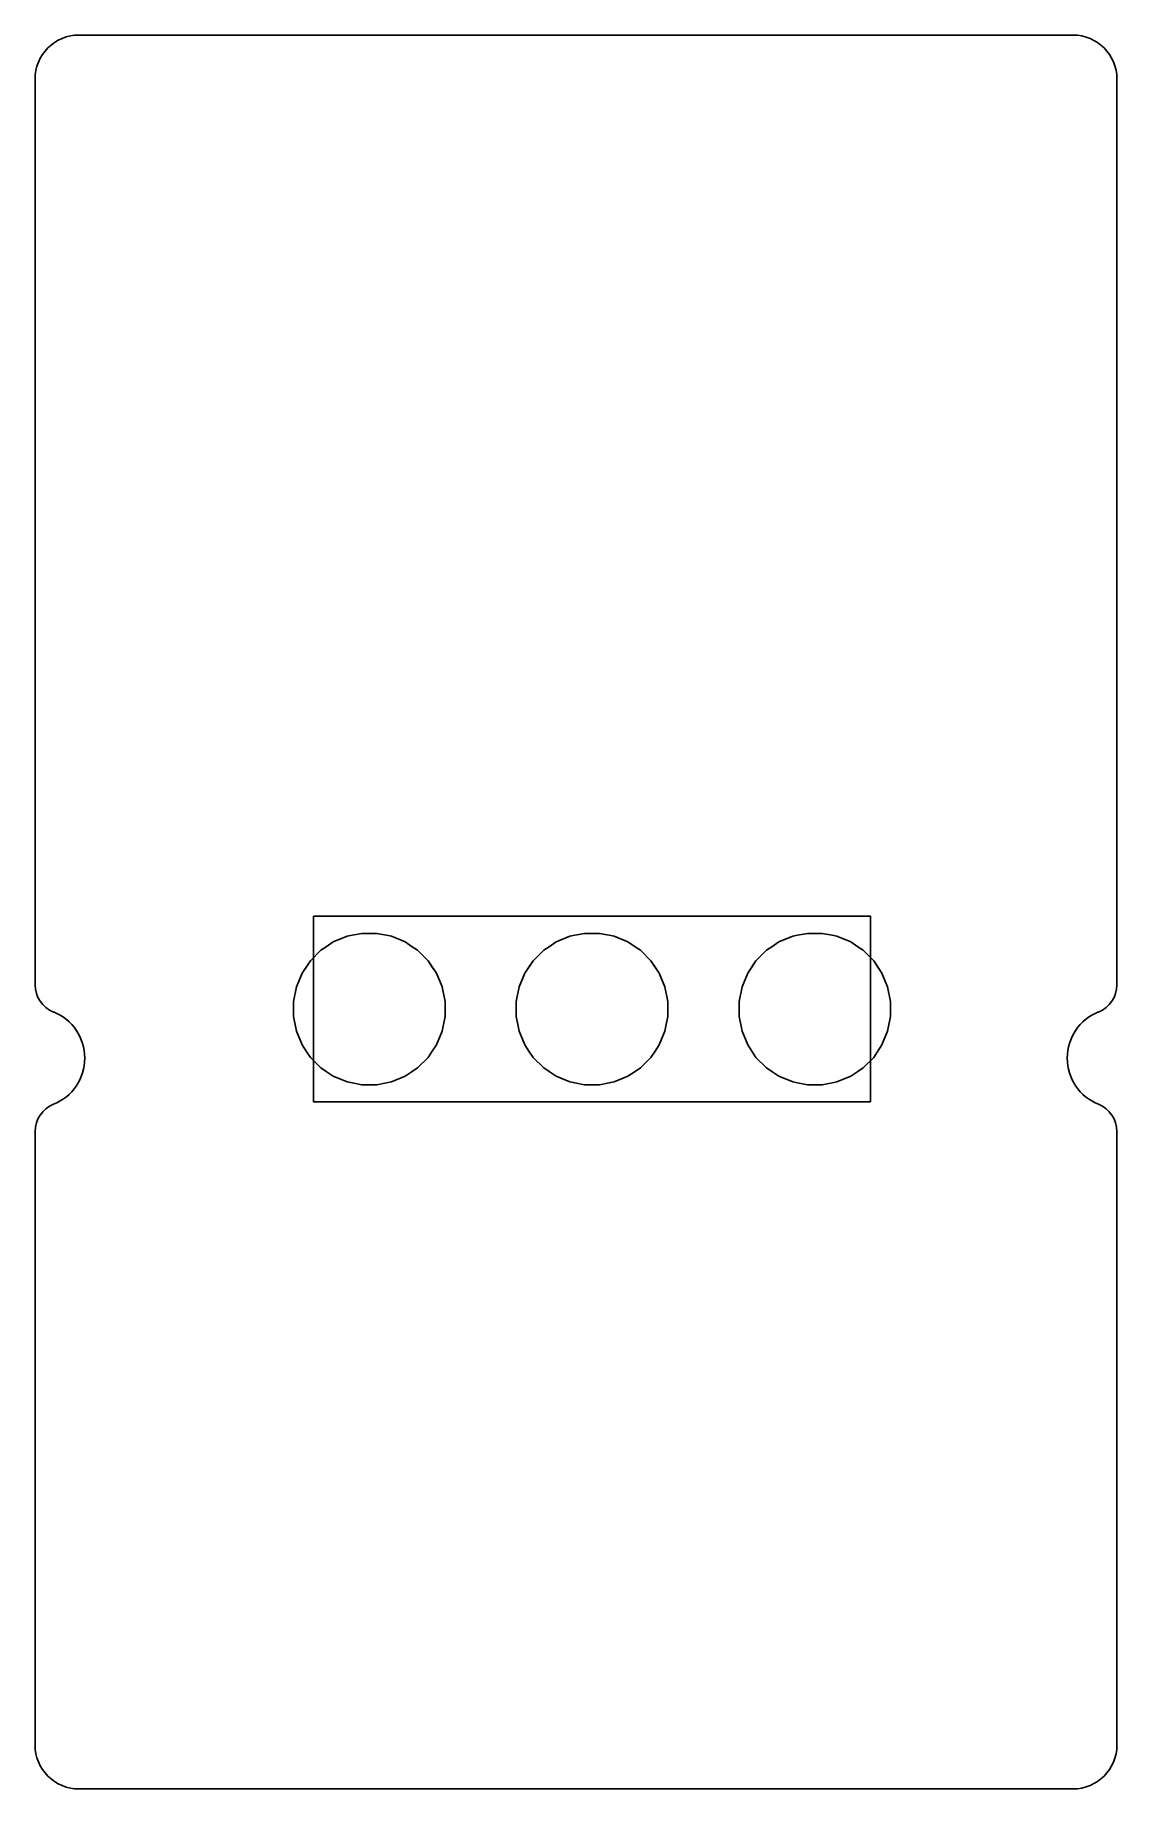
# Model space of a CAD drawing. Header units: millimetres. Extents: x 0 to 17073, y -13323 to 110.
# Drawn here: x 13219 to 17073, y -13323 to -7072 of the extents above.
import ezdxf

# ---------------------------------------------------------------- set-up
doc = ezdxf.new("R2010")
doc.units = ezdxf.units.MM
doc.layers.get('0').update_dxf_attribs({"linetype": 'CONTINUOUS'})

msp = doc.modelspace()

# ---------------------------------------------------------------- linework, layer by layer
for p, q in [((13375.3, -7072.4), (16917, -7072.4)), ((13219.2, -10457), (13219.2, -7228.5)), ((17073.1, -7228.5), (17073.1, -10457)), ((14256.6, -10321.2), (14281.7, -10304.3)), ((14256.6, -10321.2), (14281.7, -10304.3)), ((14281.7, -10304.3), (14330.9, -10283.9)), ((14281.7, -10304.3), (14330.9, -10283.9)), ((14330.9, -10283.9), (14348.4, -10280.5)), ((14330.9, -10283.9), (14348.4, -10280.5)), ((14348.4, -10280.5), (14383.1, -10273.6)), ((14348.4, -10280.5), (14383.1, -10273.6)), ((14383.1, -10273.6), (14436.3, -10273.6)), ((14383.1, -10273.6), (14436.3, -10273.6)), ((14436.3, -10273.6), (14470.9, -10280.5)), ((14436.3, -10273.6), (14470.9, -10280.5)), ((14470.9, -10280.5), (14488.4, -10283.9)), ((14470.9, -10280.5), (14488.4, -10283.9)), ((14488.4, -10283.9), (14537.6, -10304.3)), ((14488.4, -10283.9), (14537.6, -10304.3)), ((14537.6, -10304.3), (14562.7, -10321.2)), ((14537.6, -10304.3), (14562.7, -10321.2)), ((15050.3, -10321.2), (15075.5, -10304.3)), ((15050.3, -10321.2), (15075.5, -10304.3)), ((15075.5, -10304.3), (15124.7, -10283.9)), ((15075.5, -10304.3), (15124.7, -10283.9)), ((15124.7, -10283.9), (15142.2, -10280.5)), ((15124.7, -10283.9), (15142.2, -10280.5)), ((15142.2, -10280.5), (15176.8, -10273.6)), ((15142.2, -10280.5), (15176.8, -10273.6)), ((15176.8, -10273.6), (15230, -10273.6)), ((15176.8, -10273.6), (15230, -10273.6)), ((15230, -10273.6), (15264.7, -10280.5)), ((15230, -10273.6), (15264.7, -10280.5)), ((15264.7, -10280.5), (15282.1, -10283.9)), ((15264.7, -10280.5), (15282.1, -10283.9)), ((15282.1, -10283.9), (15331.3, -10304.3)), ((15282.1, -10283.9), (15331.3, -10304.3)), ((15331.3, -10304.3), (15356.5, -10321.2)), ((15331.3, -10304.3), (15356.5, -10321.2)), ((15844.1, -10321.2), (15869.2, -10304.3)), ((15844.1, -10321.2), (15869.2, -10304.3)), ((15869.2, -10304.3), (15918.4, -10283.9)), ((15869.2, -10304.3), (15918.4, -10283.9)), ((15918.4, -10283.9), (15935.9, -10280.5)), ((15918.4, -10283.9), (15935.9, -10280.5)), ((15935.9, -10280.5), (15970.6, -10273.6)), ((15935.9, -10280.5), (15970.6, -10273.6)), ((15970.6, -10273.6), (16023.8, -10273.6)), ((15970.6, -10273.6), (16023.8, -10273.6)), ((16023.8, -10273.6), (16058.4, -10280.5)), ((16023.8, -10273.6), (16058.4, -10280.5)), ((16058.4, -10280.5), (16075.9, -10283.9)), ((16058.4, -10280.5), (16075.9, -10283.9)), ((16075.9, -10283.9), (16125.1, -10304.3)), ((16075.9, -10283.9), (16125.1, -10304.3)), ((16125.1, -10304.3), (16150.2, -10321.2)), ((16125.1, -10304.3), (16150.2, -10321.2)), ((14187.3, -10390.3), (14200, -10371.2)), ((14190.5, -10385.8), (14200, -10371.2)), ((14200, -10371.2), (14237.5, -10333.7)), ((14200, -10371.2), (14237.5, -10333.7)), ((14237.5, -10333.7), (14256.6, -10321.2)), ((14237.5, -10333.7), (14256.6, -10321.2)), ((14562.7, -10321.2), (14581.8, -10333.7)), ((14562.7, -10321.2), (14581.8, -10333.7)), ((14581.8, -10333.7), (14619.3, -10371.2)), ((14581.8, -10333.7), (14619.3, -10371.2)), ((14619.3, -10371.2), (14632, -10390.3)), ((14619.3, -10371.2), (14628.9, -10385.8)), ((14981, -10390.3), (14993.7, -10371.2)), ((14984.2, -10385.8), (14993.7, -10371.2)), ((14993.7, -10371.2), (15031.3, -10333.7)), ((14993.7, -10371.2), (15031.3, -10333.7)), ((15031.3, -10333.7), (15050.3, -10321.2)), ((15031.3, -10333.7), (15050.3, -10321.2)), ((15356.5, -10321.2), (15375.5, -10333.7)), ((15356.5, -10321.2), (15375.5, -10333.7)), ((15375.5, -10333.7), (15413.1, -10371.2)), ((15375.5, -10333.7), (15413.1, -10371.2)), ((15413.1, -10371.2), (15425.8, -10390.3)), ((15413.1, -10371.2), (15422.6, -10385.8)), ((15774.8, -10390.3), (15787.5, -10371.2)), ((15778, -10385.8), (15787.5, -10371.2)), ((15787.5, -10371.2), (15825, -10333.7)), ((15787.5, -10371.2), (15825, -10333.7)), ((15825, -10333.7), (15844.1, -10321.2)), ((15825, -10333.7), (15844.1, -10321.2)), ((16150.2, -10321.2), (16169.3, -10333.7)), ((16150.2, -10321.2), (16169.3, -10333.7)), ((16169.3, -10333.7), (16206.8, -10371.2)), ((16169.3, -10333.7), (16206.8, -10371.2)), ((16206.8, -10371.2), (16219.5, -10390.3)), ((16206.8, -10371.2), (16216.4, -10385.8)), ((14150.2, -10464.6), (14170.6, -10415.7)), ((14150.2, -10464.6), (14170.6, -10415.7)), ((14170.6, -10415.7), (14190.5, -10385.8)), ((14170.6, -10415.7), (14187.3, -10390.3)), ((14628.9, -10385.8), (14648.7, -10415.7)), ((14632, -10390.3), (14648.7, -10415.7)), ((14648.7, -10415.7), (14669.1, -10464.6)), ((14648.7, -10415.7), (14669.1, -10464.6)), ((14944, -10464.6), (14964.4, -10415.7)), ((14944, -10464.6), (14964.4, -10415.7)), ((14964.4, -10415.7), (14984.2, -10385.8)), ((14964.4, -10415.7), (14981, -10390.3)), ((15422.6, -10385.8), (15442.5, -10415.7)), ((15425.8, -10390.3), (15442.5, -10415.7)), ((15442.5, -10415.7), (15462.8, -10464.6)), ((15442.5, -10415.7), (15462.8, -10464.6)), ((15737.7, -10464.6), (15758.1, -10415.7)), ((15737.7, -10464.6), (15758.1, -10415.7)), ((15758.1, -10415.7), (15778, -10385.8)), ((15758.1, -10415.7), (15774.8, -10390.3)), ((16216.4, -10385.8), (16236.2, -10415.7)), ((16219.5, -10390.3), (16236.2, -10415.7)), ((16236.2, -10415.7), (16256.6, -10464.6)), ((16236.2, -10415.7), (16256.6, -10464.6)), ((14139.7, -10516.8), (14150.2, -10464.6)), ((14139.7, -10516.8), (14150.2, -10464.6)), ((14669.1, -10464.6), (14679.7, -10516.8)), ((14669.1, -10464.6), (14679.7, -10516.8)), ((14933.4, -10516.8), (14944, -10464.6)), ((14933.4, -10516.8), (14944, -10464.6)), ((15462.8, -10464.6), (15473.4, -10516.8)), ((15462.8, -10464.6), (15473.4, -10516.8)), ((15727.2, -10516.8), (15737.7, -10464.6)), ((15727.2, -10516.8), (15737.7, -10464.6)), ((16256.6, -10464.6), (16267.2, -10516.8)), ((16256.6, -10464.6), (16267.2, -10516.8)), ((14139.7, -10569.9), (14139.7, -10516.8)), ((14139.7, -10569.9), (14139.7, -10516.8)), ((14679.7, -10516.8), (14679.7, -10569.9)), ((14679.7, -10516.8), (14679.7, -10569.9)), ((14933.4, -10569.9), (14933.4, -10516.8)), ((14933.4, -10569.9), (14933.4, -10516.8)), ((15473.4, -10516.8), (15473.4, -10569.9)), ((15473.4, -10516.8), (15473.4, -10569.9)), ((15727.2, -10569.9), (15727.2, -10516.8)), ((15727.2, -10569.9), (15727.2, -10516.8)), ((16267.2, -10516.8), (16267.2, -10569.9)), ((16267.2, -10516.8), (16267.2, -10569.9)), ((14150.2, -10622.1), (14139.7, -10569.9)), ((14146.8, -10604.9), (14139.7, -10569.9)), ((14150.2, -10622.1), (14146.8, -10604.9)), ((14170.6, -10671.3), (14150.2, -10622.1)), ((14170.6, -10671.3), (14150.2, -10622.1)), ((14669.1, -10622.1), (14648.7, -10671.3)), ((14669.1, -10622.1), (14648.7, -10671.3)), ((14679.7, -10569.9), (14669.1, -10622.1)), ((14672.5, -10604.9), (14669.1, -10622.1)), ((14679.7, -10569.9), (14672.5, -10604.9)), ((14944, -10622.1), (14933.4, -10569.9)), ((14940.5, -10604.9), (14933.4, -10569.9)), ((14944, -10622.1), (14940.5, -10604.9)), ((14964.4, -10671.3), (14944, -10622.1)), ((14964.4, -10671.3), (14944, -10622.1)), ((15462.8, -10622.1), (15442.5, -10671.3)), ((15462.8, -10622.1), (15442.5, -10671.3)), ((15473.4, -10569.9), (15462.8, -10622.1)), ((15466.3, -10604.9), (15462.8, -10622.1)), ((15473.4, -10569.9), (15466.3, -10604.9)), ((15737.7, -10622.1), (15727.2, -10569.9)), ((15734.3, -10604.9), (15727.2, -10569.9)), ((15737.7, -10622.1), (15734.3, -10604.9)), ((15758.1, -10671.3), (15737.7, -10622.1)), ((15758.1, -10671.3), (15737.7, -10622.1)), ((16256.6, -10622.1), (16236.2, -10671.3)), ((16256.6, -10622.1), (16236.2, -10671.3)), ((16267.2, -10569.9), (16256.6, -10622.1)), ((16260, -10604.9), (16256.6, -10622.1)), ((16267.2, -10569.9), (16260, -10604.9)), ((14187.3, -10696.4), (14170.6, -10671.3)), ((14187.3, -10696.4), (14170.6, -10671.3)), ((14648.7, -10671.3), (14632, -10696.4)), ((14648.7, -10671.3), (14632, -10696.4)), ((14981, -10696.4), (14964.4, -10671.3)), ((14981, -10696.4), (14964.4, -10671.3)), ((15442.5, -10671.3), (15425.8, -10696.4)), ((15442.5, -10671.3), (15425.8, -10696.4)), ((15774.8, -10696.4), (15758.1, -10671.3)), ((15774.8, -10696.4), (15758.1, -10671.3)), ((16236.2, -10671.3), (16219.5, -10696.4)), ((16236.2, -10671.3), (16219.5, -10696.4)), ((14200, -10715.5), (14187.3, -10696.4)), ((14200, -10715.5), (14187.3, -10696.4)), ((14237.5, -10753), (14200, -10715.5)), ((14237.5, -10753), (14200, -10715.5)), ((14619.3, -10715.5), (14581.8, -10753)), ((14619.3, -10715.5), (14581.8, -10753)), ((14632, -10696.4), (14619.3, -10715.5)), ((14632, -10696.4), (14619.3, -10715.5)), ((14993.7, -10715.5), (14981, -10696.4)), ((14993.7, -10715.5), (14981, -10696.4)), ((15031.3, -10753), (14993.7, -10715.5)), ((15031.3, -10753), (14993.7, -10715.5)), ((15413.1, -10715.5), (15375.5, -10753)), ((15413.1, -10715.5), (15375.5, -10753)), ((15425.8, -10696.4), (15413.1, -10715.5)), ((15425.8, -10696.4), (15413.1, -10715.5)), ((15787.5, -10715.5), (15774.8, -10696.4)), ((15787.5, -10715.5), (15774.8, -10696.4)), ((15825, -10753), (15787.5, -10715.5)), ((15825, -10753), (15787.5, -10715.5)), ((16206.8, -10715.5), (16169.3, -10753)), ((16206.8, -10715.5), (16169.3, -10753)), ((16219.5, -10696.4), (16206.8, -10715.5)), ((16219.5, -10696.4), (16206.8, -10715.5)), ((14256.6, -10765.7), (14237.5, -10753)), ((14256.6, -10765.7), (14237.5, -10753)), ((14281.7, -10782.7), (14256.6, -10765.7)), ((14281.7, -10782.7), (14256.6, -10765.7)), ((14330.9, -10803), (14281.7, -10782.7)), ((14330.9, -10803), (14281.7, -10782.7)), ((14348.4, -10806.5), (14330.9, -10803)), ((14348.4, -10806.5), (14330.9, -10803)), ((14383.1, -10813.4), (14348.4, -10806.5)), ((14383.1, -10813.4), (14348.4, -10806.5)), ((14470.9, -10806.5), (14436.3, -10813.4)), ((14470.9, -10806.5), (14436.3, -10813.4)), ((14488.4, -10803), (14470.9, -10806.5)), ((14488.4, -10803), (14470.9, -10806.5)), ((14537.6, -10782.7), (14488.4, -10803)), ((14537.6, -10782.7), (14488.4, -10803)), ((14562.7, -10765.7), (14537.6, -10782.7)), ((14562.7, -10765.7), (14537.6, -10782.7)), ((14581.8, -10753), (14562.7, -10765.7)), ((14581.8, -10753), (14562.7, -10765.7)), ((15050.3, -10765.7), (15031.3, -10753)), ((15050.3, -10765.7), (15031.3, -10753)), ((15075.5, -10782.7), (15050.3, -10765.7)), ((15075.5, -10782.7), (15050.3, -10765.7)), ((15124.7, -10803), (15075.5, -10782.7)), ((15124.7, -10803), (15075.5, -10782.7)), ((15142.2, -10806.5), (15124.7, -10803)), ((15142.2, -10806.5), (15124.7, -10803)), ((15176.8, -10813.4), (15142.2, -10806.5)), ((15176.8, -10813.4), (15142.2, -10806.5)), ((15264.7, -10806.5), (15230, -10813.4)), ((15264.7, -10806.5), (15230, -10813.4)), ((15282.1, -10803), (15264.7, -10806.5)), ((15282.1, -10803), (15264.7, -10806.5)), ((15331.3, -10782.7), (15282.1, -10803)), ((15331.3, -10782.7), (15282.1, -10803)), ((15356.5, -10765.7), (15331.3, -10782.7)), ((15356.5, -10765.7), (15331.3, -10782.7)), ((15375.5, -10753), (15356.5, -10765.7)), ((15375.5, -10753), (15356.5, -10765.7)), ((15844.1, -10765.7), (15825, -10753)), ((15844.1, -10765.7), (15825, -10753)), ((15869.2, -10782.7), (15844.1, -10765.7)), ((15869.2, -10782.7), (15844.1, -10765.7)), ((15918.4, -10803), (15869.2, -10782.7)), ((15918.4, -10803), (15869.2, -10782.7)), ((15935.9, -10806.5), (15918.4, -10803)), ((15935.9, -10806.5), (15918.4, -10803)), ((15970.6, -10813.4), (15935.9, -10806.5)), ((15970.6, -10813.4), (15935.9, -10806.5)), ((16058.4, -10806.5), (16023.8, -10813.4)), ((16058.4, -10806.5), (16023.8, -10813.4)), ((16075.9, -10803), (16058.4, -10806.5)), ((16075.9, -10803), (16058.4, -10806.5)), ((16125.1, -10782.7), (16075.9, -10803)), ((16125.1, -10782.7), (16075.9, -10803)), ((16150.2, -10765.7), (16125.1, -10782.7)), ((16150.2, -10765.7), (16125.1, -10782.7)), ((16169.3, -10753), (16150.2, -10765.7)), ((16169.3, -10753), (16150.2, -10765.7)), ((14436.3, -10813.4), (14383.1, -10813.4)), ((14436.3, -10813.4), (14383.1, -10813.4)), ((15230, -10813.4), (15176.8, -10813.4)), ((15230, -10813.4), (15176.8, -10813.4)), ((16023.8, -10813.4), (15970.6, -10813.4)), ((16023.8, -10813.4), (15970.6, -10813.4)), ((13219.2, -13166), (13219.2, -10979.5)), ((17073.1, -10979.5), (17073.1, -13166)), ((16917, -13322.4), (13375.3, -13322.4))]:
    msp.add_line(p, q)
msp.add_lwpolyline([(16195.7, -10874.2), (16195.7, -10212.8), (14211.4, -10212.8), (14211.4, -10874.2)], close=True)
for centre, radius, start, end in [((13375.4, -7228.7), 156.2, 89.9951, 180.00471), ((16917.1, -7228.7), 156.2, -0.00471, 89.99505), ((13323.3, -10457.1), 104.2, 179.98645, 248.26352), ((16969.2, -10457.1), 104.2, -68.26352, 0.01355), ((13219.1, -10718.3), 177.1, -68.2515, 68.2515), ((17073.4, -10718.3), 177.1, 111.74871, 248.25129), ((13323.3, -10979.6), 104.2, 111.73648, 179.99877), ((16969.2, -10979.6), 104.2, 0.00123, 68.26352), ((13375.4, -13166.3), 156.2, 179.99548, 270.0049), ((16917.1, -13166.3), 156.2, -89.99505, 0.00452)]:
    msp.add_arc(centre, radius, start, end)

doc.saveas('drawing.dxf')
